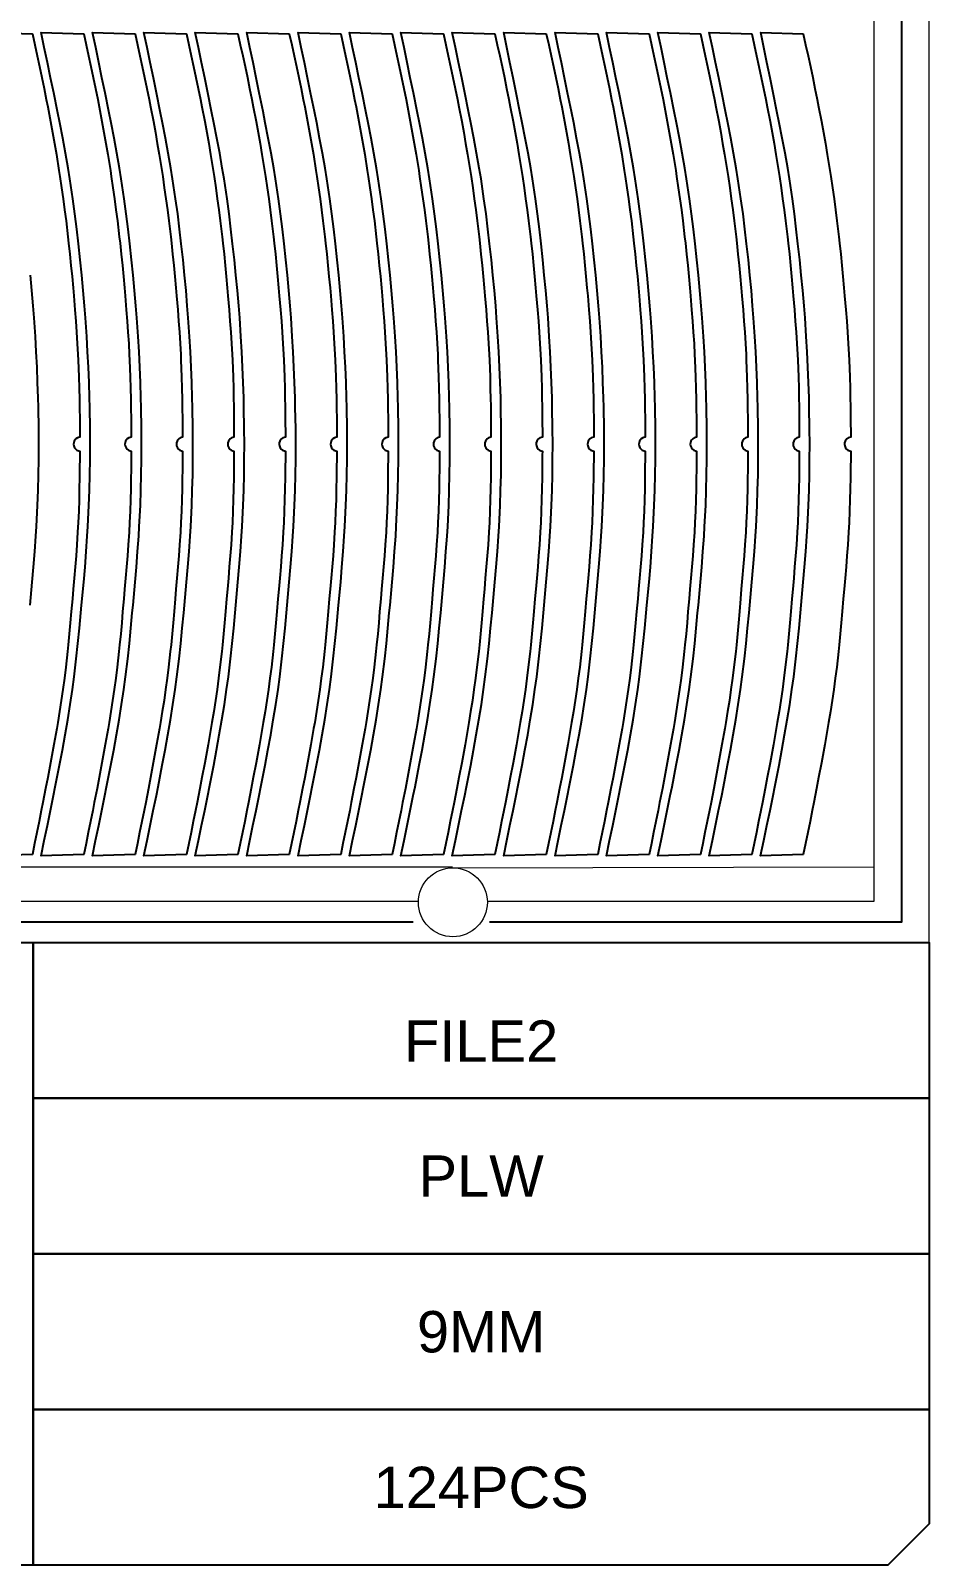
# Model space of a CAD drawing. Header units: millimetres. Extents: x -10628 to 24720, y -21829 to 4032.
# Drawn here: x 8697 to 9349, y -1997 to -884 of the extents above; entities that cross this region are included whole.
import ezdxf
from ezdxf.enums import TextEntityAlignment as Align
from ezdxf.lldxf.tags import DXFTag

# ---------------------------------------------------------------- set-up
doc = ezdxf.new("R2010")
doc.units = ezdxf.units.MM
doc.layers.add('layer chu', color=7, linetype='Continuous', lineweight=9)
doc.layers.add('layer khung van cnc', color=7, linetype='Continuous', lineweight=25, true_color=0xfbf59b)
doc.layers.add('layer mau', color=7, linetype='Continuous')
doc.styles.add('Text Dim', font='arial.ttf')
tags = doc.linetypes.add('DATTRANHVAKEPVAN', pattern='A,32.156035,-1.521322,["DAT TRÁNH VA CHẠM KẸP VÁN",Text Dim,S=2.23494,R=0,X=0,Y=-0.877209],-47.8264', length=81.503757).pattern_tags.tags
tags[6] = DXFTag(74, 10)
tags = doc.linetypes.add('KVVIENMAY', pattern='A,46.311228,-10.280676,["KV VIỀN MÁY",Text Dim,S=10.028098,R=0,X=0,Y=-4.346144],-100.988212', length=157.580116).pattern_tags.tags
tags[6] = DXFTag(74, 10)

# ---------------------------------------------------------------- blocks, each defined once
blk = doc.blocks.new('khung van cnc')
at = {"color": 2, "linetype": 'DATTRANHVAKEPVAN', "lineweight": 5}
for p, q in [((-1148, -44.4), (-538.7, -44.4)), ((-539.1, -45.3), (-233, -44.4))]:
    blk.add_line(p, q, dxfattribs=at)
at = {"color": 250, "lineweight": 5}
blk.add_line((-1494.1, -99.4), (-193, -99.4), dxfattribs=at)
at = {"lineweight": 5}
blk.add_lwpolyline([(-193, -99.4), (-193, 2370.6), (-223, 2400.6), (-1463, 2400.6), (-1493, 2370.6), (-1493, -99.4)], close=True, dxfattribs=at)
at = {"color": 1, "linetype": 'KVVIENMAY'}
for points in [[(-511.9, -84.4), (-213, -84.4), (-213, 2370.6), (-228, 2385.6), (-1458, 2385.6), (-1473, 2370.6), (-1473, -84.4), (-1172.8, -84.4)], [(-1104, -84.4), (-567.2, -84.4)]]:
    blk.add_lwpolyline(points, dxfattribs=at)
at = {"lineweight": 5}
for points in [[(-513.5, -69.4), (-233, -69.4), (-233, 2370.6), (-1453, 2370.6), (-1453, -69.4), (-1173, -69.4)], [(-1123, -69.4), (-563.5, -69.4)]]:
    blk.add_lwpolyline(points, dxfattribs=at)
blk.add_lwpolyline([(-843, -551.3), (-1463, -551.3), (-1493, -521.3), (-1493, -99.4), (-843, -99.4)], close=True)
blk.add_circle((-538.5, -70.2), 25, dxfattribs=at)
at = {"layer": 'layer mau'}
for points in [[(-843, -99.4), (-193, -99.4), (-193, -212.4), (-843, -212.4)], [(-843, -212.4), (-193, -212.4), (-193, -325.3), (-843, -325.3)], [(-843, -325.3), (-193, -325.3), (-193, -438.3), (-843, -438.3)], [(-843, -438.3), (-193, -438.3), (-193, -521.2), (-223, -551.2), (-843, -551.2)]]:
    blk.add_lwpolyline(points, close=True, dxfattribs=at)
for tag, p in [('ÁGF', (-518, -155.9)), ('TENFILE', (-518, -268.9)), ('TENFILE', (-518, -381.8)), ('TENFILE', (-518, -494.8))]:
    blk.add_attdef(tag, text='', height=30, dxfattribs=at).set_placement(p, align=Align.MIDDLE_CENTER)

msp = doc.modelspace()

# ---------------------------------------------------------------- linework, layer by layer
for points in [[(8667.634, -884.891), (8698.535, -885.85), (8700.264, -893.78), (8701.986, -901.711), (8703.692, -909.646), (8705.375, -917.585), (8707.028, -925.531), (8708.641, -933.484), (8709.686, -938.762), (8711.724, -949.42), (8713.187, -957.403), (8714.598, -965.396), (8715.954, -973.398), (8717.811, -984.926), (8718.505, -989.429), (8719.697, -997.458), (8720.835, -1005.494), (8721.917, -1013.538), (8722.944, -1021.589), (8724.323, -1033.153), (8724.834, -1037.71), (8725.7, -1045.779), (8726.517, -1053.853), (8727.292, -1061.932), (8728.028, -1070.015), (8728.54, -1075.869), (8729.4, -1086.19), (8730.028, -1094.283), (8730.605, -1102.379), (8731.123, -1110.478), (8731.574, -1118.581), (8731.775, -1122.705), (8732.248, -1134.798), (8732.482, -1142.911), (8732.66, -1151.025), (8732.735, -1155.351), (8732.883, -1167.255), (8732.935, -1175.371), (8732.94, -1178.582), (8732.109, -1178.698), (8731.179, -1179.056), (8730.135, -1179.762), (8729.369, -1180.609), (8728.907, -1181.399), (8728.532, -1182.538), (8728.435, -1183.506), (8728.576, -1184.699), (8729.18, -1186.144), (8729.945, -1187.099), (8730.872, -1187.811), (8732.184, -1188.359), (8732.931, -1188.629), (8732.921, -1191.602), (8732.817, -1202.948), (8732.749, -1207.835), (8732.599, -1215.951), (8732.393, -1224.065), (8732.12, -1232.177), (8731.771, -1240.285), (8731.388, -1247.492), (8730.808, -1256.485), (8730.206, -1264.578), (8729.549, -1272.667), (8728.856, -1280.754), (8728.147, -1288.84), (8727.531, -1295.895), (8726.749, -1305.014), (8726.052, -1313.1), (8725.325, -1321.183), (8724.547, -1329.261), (8724.049, -1334.078), (8722.757, -1345.393), (8721.737, -1353.445), (8720.639, -1361.487), (8719.467, -1369.52), (8718.225, -1377.542), (8716.918, -1385.554), (8716.181, -1389.908), (8714.13, -1401.545), (8712.671, -1409.529), (8711.699, -1414.762), (8709.68, -1425.482), (8708.154, -1433.453), (8706.172, -1443.611), (8705.026, -1449.38), (8703.424, -1457.336), (8701.804, -1465.288), (8700.173, -1473.238), (8698.535, -1481.187), (8667.628, -1482.147)], [(8697.013, -1300.322), (8698.498, -1283.802), (8699.447, -1272.681), (8700.325, -1261.554), (8701.108, -1250.422), (8701.546, -1243.338), (8702.303, -1228.134), (8702.705, -1216.979), (8702.984, -1205.819), (8703.145, -1194.656), (8703.193, -1183.491), (8703.134, -1172.325), (8702.88, -1156.69), (8702.714, -1149.998), (8702.36, -1138.84), (8701.908, -1127.686), (8701.358, -1116.538), (8700.708, -1105.396), (8699.79, -1092.01), (8699.1, -1083.133), (8698.146, -1072.014), (8697.1, -1060.901)]]:
    msp.add_lwpolyline(points)
for points in [[(8737.537, -893.78), (8739.258, -901.711), (8740.965, -909.646), (8742.648, -917.585), (8744.3, -925.531), (8745.913, -933.484), (8746.958, -938.762), (8748.996, -949.42), (8750.459, -957.403), (8751.87, -965.396), (8753.227, -973.398), (8755.083, -984.926), (8755.777, -989.429), (8756.969, -997.458), (8758.107, -1005.494), (8759.189, -1013.538), (8760.216, -1021.589), (8761.595, -1033.153), (8762.106, -1037.71), (8762.972, -1045.779), (8763.79, -1053.853), (8764.564, -1061.932), (8765.301, -1070.015), (8765.812, -1075.869), (8766.672, -1086.19), (8767.3, -1094.283), (8767.877, -1102.379), (8768.395, -1110.478), (8768.846, -1118.581), (8769.047, -1122.705), (8769.52, -1134.798), (8769.754, -1142.911), (8769.932, -1151.025), (8770.007, -1155.351), (8770.156, -1167.255), (8770.207, -1175.371), (8770.212, -1178.582), (8769.381, -1178.698), (8768.451, -1179.056), (8767.407, -1179.762), (8766.641, -1180.609), (8766.179, -1181.399), (8765.804, -1182.538), (8765.707, -1183.506), (8765.848, -1184.699), (8766.452, -1186.144), (8767.218, -1187.099), (8768.144, -1187.811), (8769.456, -1188.359), (8770.203, -1188.629), (8770.193, -1191.602), (8770.09, -1202.948), (8770.021, -1207.835), (8769.871, -1215.951), (8769.665, -1224.065), (8769.393, -1232.177), (8769.044, -1240.285), (8768.66, -1247.492), (8768.08, -1256.485), (8767.478, -1264.578), (8766.821, -1272.667), (8766.128, -1280.754), (8765.42, -1288.84), (8764.803, -1295.895), (8764.022, -1305.014), (8763.324, -1313.1), (8762.597, -1321.183), (8761.82, -1329.261), (8761.321, -1334.078), (8760.029, -1345.393), (8759.009, -1353.445), (8757.911, -1361.487), (8756.739, -1369.52), (8755.497, -1377.542), (8754.19, -1385.554), (8753.453, -1389.908), (8751.402, -1401.545), (8749.943, -1409.529), (8748.971, -1414.762), (8746.953, -1425.482), (8745.426, -1433.453), (8743.444, -1443.611), (8742.298, -1449.38), (8740.696, -1457.336), (8739.077, -1465.288), (8737.445, -1473.238), (8735.807, -1481.187), (8704.9, -1482.147), (8707.171, -1471.221), (8709.434, -1460.293), (8711.679, -1449.36), (8713.9, -1438.421), (8715.148, -1432.196), (8718.227, -1416.514), (8720.303, -1405.542), (8722.297, -1394.556), (8724.191, -1383.554), (8725.966, -1372.535), (8727.606, -1361.497), (8728.854, -1352.289), (8730.417, -1339.358), (8731.615, -1328.262), (8732.718, -1317.154), (8733.761, -1306.039), (8734.285, -1300.322), (8735.77, -1283.802), (8736.719, -1272.681), (8737.597, -1261.554), (8738.381, -1250.422), (8738.818, -1243.338), (8739.575, -1228.134), (8739.977, -1216.979), (8740.256, -1205.819), (8740.417, -1194.656), (8740.465, -1183.491), (8740.406, -1172.325), (8740.152, -1156.69), (8739.986, -1149.998), (8739.632, -1138.84), (8739.181, -1127.686), (8738.631, -1116.538), (8737.98, -1105.396), (8737.063, -1092.01), (8736.372, -1083.133), (8735.418, -1072.014), (8734.372, -1060.901), (8733.242, -1049.796), (8731.966, -1038.084), (8730.753, -1027.609), (8729.38, -1016.531), (8727.893, -1005.469), (8725.729, -990.973), (8724.489, -983.411), (8722.564, -972.417), (8720.523, -961.444), (8718.394, -950.485), (8716.722, -942.089), (8713.988, -928.6), (8711.741, -917.667), (8709.474, -906.739), (8707.193, -895.814), (8704.906, -884.891), (8735.807, -885.85)], [(8774.809, -893.78), (8776.53, -901.711), (8778.237, -909.646), (8779.92, -917.585), (8781.572, -925.531), (8783.185, -933.484), (8784.23, -938.762), (8786.268, -949.42), (8787.732, -957.403), (8789.142, -965.396), (8790.499, -973.398), (8792.355, -984.926), (8793.049, -989.429), (8794.241, -997.458), (8795.379, -1005.494), (8796.461, -1013.538), (8797.489, -1021.589), (8798.867, -1033.153), (8799.379, -1037.71), (8800.244, -1045.779), (8801.062, -1053.853), (8801.836, -1061.932), (8802.573, -1070.015), (8803.085, -1075.869), (8803.944, -1086.19), (8804.572, -1094.283), (8805.149, -1102.379), (8805.668, -1110.478), (8806.118, -1118.581), (8806.319, -1122.705), (8806.792, -1134.798), (8807.026, -1142.911), (8807.204, -1151.025), (8807.279, -1155.351), (8807.428, -1167.255), (8807.48, -1175.371), (8807.485, -1178.582), (8806.653, -1178.698), (8805.723, -1179.056), (8804.679, -1179.762), (8803.913, -1180.609), (8803.451, -1181.399), (8803.076, -1182.538), (8802.979, -1183.506), (8803.121, -1184.699), (8803.724, -1186.144), (8804.49, -1187.099), (8805.416, -1187.811), (8806.728, -1188.359), (8807.475, -1188.629), (8807.465, -1191.602), (8807.362, -1202.948), (8807.294, -1207.835), (8807.143, -1215.951), (8806.937, -1224.065), (8806.665, -1232.177), (8806.316, -1240.285), (8805.932, -1247.492), (8805.353, -1256.485), (8804.751, -1264.578), (8804.093, -1272.667), (8803.401, -1280.754), (8802.692, -1288.84), (8802.075, -1295.895), (8801.294, -1305.014), (8800.596, -1313.1), (8799.87, -1321.183), (8799.092, -1329.261), (8798.593, -1334.078), (8797.302, -1345.393), (8796.281, -1353.445), (8795.183, -1361.487), (8794.011, -1369.52), (8792.769, -1377.542), (8791.462, -1385.554), (8790.726, -1389.908), (8788.675, -1401.545), (8787.215, -1409.529), (8786.243, -1414.762), (8784.225, -1425.482), (8782.699, -1433.453), (8780.716, -1443.611), (8779.57, -1449.38), (8777.968, -1457.336), (8776.349, -1465.288), (8774.717, -1473.238), (8773.079, -1481.187), (8742.172, -1482.147), (8744.443, -1471.221), (8746.706, -1460.293), (8748.952, -1449.36), (8751.172, -1438.421), (8752.42, -1432.196), (8755.499, -1416.514), (8757.575, -1405.542), (8759.569, -1394.556), (8761.463, -1383.554), (8763.238, -1372.535), (8764.878, -1361.497), (8766.126, -1352.289), (8767.69, -1339.358), (8768.887, -1328.262), (8769.99, -1317.154), (8771.033, -1306.039), (8771.557, -1300.322), (8773.042, -1283.802), (8773.991, -1272.681), (8774.869, -1261.554), (8775.653, -1250.422), (8776.09, -1243.338), (8776.847, -1228.134), (8777.249, -1216.979), (8777.528, -1205.819), (8777.689, -1194.656), (8777.737, -1183.491), (8777.678, -1172.325), (8777.424, -1156.69), (8777.258, -1149.998), (8776.904, -1138.84), (8776.453, -1127.686), (8775.903, -1116.538), (8775.252, -1105.396), (8774.335, -1092.01), (8773.644, -1083.133), (8772.69, -1072.014), (8771.645, -1060.901), (8770.515, -1049.796), (8769.238, -1038.084), (8768.025, -1027.609), (8766.652, -1016.531), (8765.165, -1005.469), (8763.001, -990.973), (8761.762, -983.411), (8759.836, -972.417), (8757.795, -961.444), (8755.667, -950.485), (8753.994, -942.089), (8751.26, -928.6), (8749.013, -917.667), (8746.746, -906.739), (8744.466, -895.814), (8742.179, -884.891), (8773.079, -885.85)], [(8812.081, -893.78), (8813.803, -901.711), (8815.509, -909.646), (8817.192, -917.585), (8818.844, -925.531), (8820.458, -933.484), (8821.502, -938.762), (8823.54, -949.42), (8825.004, -957.403), (8826.414, -965.396), (8827.771, -973.398), (8829.627, -984.926), (8830.321, -989.429), (8831.514, -997.458), (8832.651, -1005.494), (8833.733, -1013.538), (8834.761, -1021.589), (8836.139, -1033.153), (8836.651, -1037.71), (8837.516, -1045.779), (8838.334, -1053.853), (8839.109, -1061.932), (8839.845, -1070.015), (8840.357, -1075.869), (8841.217, -1086.19), (8841.844, -1094.283), (8842.421, -1102.379), (8842.94, -1110.478), (8843.391, -1118.581), (8843.591, -1122.705), (8844.065, -1134.798), (8844.298, -1142.911), (8844.476, -1151.025), (8844.552, -1155.351), (8844.7, -1167.255), (8844.752, -1175.371), (8844.757, -1178.582), (8843.925, -1178.698), (8842.996, -1179.056), (8841.951, -1179.762), (8841.185, -1180.609), (8840.723, -1181.399), (8840.348, -1182.538), (8840.251, -1183.506), (8840.393, -1184.699), (8840.996, -1186.144), (8841.762, -1187.099), (8842.688, -1187.811), (8844, -1188.359), (8844.747, -1188.629), (8844.737, -1191.602), (8844.634, -1202.948), (8844.566, -1207.835), (8844.415, -1215.951), (8844.209, -1224.065), (8843.937, -1232.177), (8843.588, -1240.285), (8843.205, -1247.492), (8842.625, -1256.485), (8842.023, -1264.578), (8841.366, -1272.667), (8840.673, -1280.754), (8839.964, -1288.84), (8839.348, -1295.895), (8838.566, -1305.014), (8837.868, -1313.1), (8837.142, -1321.183), (8836.364, -1329.261), (8835.866, -1334.078), (8834.574, -1345.393), (8833.554, -1353.445), (8832.455, -1361.487), (8831.283, -1369.52), (8830.042, -1377.542), (8828.735, -1385.554), (8827.998, -1389.908), (8825.947, -1401.545), (8824.487, -1409.529), (8823.515, -1414.762), (8821.497, -1425.482), (8819.971, -1433.453), (8817.988, -1443.611), (8816.842, -1449.38), (8815.241, -1457.336), (8813.621, -1465.288), (8811.989, -1473.238), (8810.351, -1481.187), (8779.444, -1482.147), (8781.715, -1471.221), (8783.978, -1460.293), (8786.224, -1449.36), (8788.444, -1438.421), (8789.693, -1432.196), (8792.771, -1416.514), (8794.847, -1405.542), (8796.841, -1394.556), (8798.735, -1383.554), (8800.511, -1372.535), (8802.15, -1361.497), (8803.398, -1352.289), (8804.962, -1339.358), (8806.159, -1328.262), (8807.262, -1317.154), (8808.305, -1306.039), (8808.829, -1300.322), (8810.315, -1283.802), (8811.263, -1272.681), (8812.142, -1261.554), (8812.925, -1250.422), (8813.362, -1243.338), (8814.119, -1228.134), (8814.521, -1216.979), (8814.8, -1205.819), (8814.961, -1194.656), (8815.009, -1183.491), (8814.95, -1172.325), (8814.697, -1156.69), (8814.53, -1149.998), (8814.176, -1138.84), (8813.725, -1127.686), (8813.175, -1116.538), (8812.524, -1105.396), (8811.607, -1092.01), (8810.916, -1083.133), (8809.962, -1072.014), (8808.917, -1060.901), (8807.787, -1049.796), (8806.511, -1038.084), (8805.298, -1027.609), (8803.924, -1016.531), (8802.437, -1005.469), (8800.273, -990.973), (8799.034, -983.411), (8797.109, -972.417), (8795.067, -961.444), (8792.939, -950.485), (8791.266, -942.089), (8788.532, -928.6), (8786.285, -917.667), (8784.018, -906.739), (8781.738, -895.814), (8779.451, -884.891), (8810.351, -885.85)], [(8849.353, -893.78), (8851.075, -901.711), (8852.781, -909.646), (8854.464, -917.585), (8856.116, -925.531), (8857.73, -933.484), (8858.774, -938.762), (8860.813, -949.42), (8862.276, -957.403), (8863.686, -965.396), (8865.043, -973.398), (8866.9, -984.926), (8867.593, -989.429), (8868.786, -997.458), (8869.923, -1005.494), (8871.006, -1013.538), (8872.033, -1021.589), (8873.411, -1033.153), (8873.923, -1037.71), (8874.788, -1045.779), (8875.606, -1053.853), (8876.381, -1061.932), (8877.117, -1070.015), (8877.629, -1075.869), (8878.489, -1086.19), (8879.116, -1094.283), (8879.694, -1102.379), (8880.212, -1110.478), (8880.663, -1118.581), (8880.863, -1122.705), (8881.337, -1134.798), (8881.57, -1142.911), (8881.748, -1151.025), (8881.824, -1155.351), (8881.972, -1167.255), (8882.024, -1175.371), (8882.029, -1178.582), (8881.198, -1178.698), (8880.268, -1179.056), (8879.223, -1179.762), (8878.457, -1180.609), (8877.995, -1181.399), (8877.621, -1182.538), (8877.524, -1183.506), (8877.665, -1184.699), (8878.269, -1186.144), (8879.034, -1187.099), (8879.96, -1187.811), (8881.272, -1188.359), (8882.019, -1188.629), (8882.009, -1191.602), (8881.906, -1202.948), (8881.838, -1207.835), (8881.687, -1215.951), (8881.481, -1224.065), (8881.209, -1232.177), (8880.86, -1240.285), (8880.477, -1247.492), (8879.897, -1256.485), (8879.295, -1264.578), (8878.638, -1272.667), (8877.945, -1280.754), (8877.236, -1288.84), (8876.62, -1295.895), (8875.838, -1305.014), (8875.14, -1313.1), (8874.414, -1321.183), (8873.636, -1329.261), (8873.138, -1334.078), (8871.846, -1345.393), (8870.826, -1353.445), (8869.727, -1361.487), (8868.555, -1369.52), (8867.314, -1377.542), (8866.007, -1385.554), (8865.27, -1389.908), (8863.219, -1401.545), (8861.76, -1409.529), (8860.787, -1414.762), (8858.769, -1425.482), (8857.243, -1433.453), (8855.261, -1443.611), (8854.115, -1449.38), (8852.513, -1457.336), (8850.893, -1465.288), (8849.261, -1473.238), (8847.624, -1481.187), (8816.717, -1482.147), (8818.988, -1471.221), (8821.25, -1460.293), (8823.496, -1449.36), (8825.716, -1438.421), (8826.965, -1432.196), (8830.044, -1416.514), (8832.12, -1405.542), (8834.114, -1394.556), (8836.007, -1383.554), (8837.783, -1372.535), (8839.422, -1361.497), (8840.67, -1352.289), (8842.234, -1339.358), (8843.432, -1328.262), (8844.535, -1317.154), (8845.577, -1306.039), (8846.101, -1300.322), (8847.587, -1283.802), (8848.535, -1272.681), (8849.414, -1261.554), (8850.197, -1250.422), (8850.634, -1243.338), (8851.391, -1228.134), (8851.794, -1216.979), (8852.073, -1205.819), (8852.233, -1194.656), (8852.281, -1183.491), (8852.222, -1172.325), (8851.969, -1156.69), (8851.802, -1149.998), (8851.448, -1138.84), (8850.997, -1127.686), (8850.447, -1116.538), (8849.796, -1105.396), (8848.879, -1092.01), (8848.188, -1083.133), (8847.234, -1072.014), (8846.189, -1060.901), (8845.059, -1049.796), (8843.783, -1038.084), (8842.57, -1027.609), (8841.196, -1016.531), (8839.709, -1005.469), (8837.545, -990.973), (8836.306, -983.411), (8834.381, -972.417), (8832.339, -961.444), (8830.211, -950.485), (8828.538, -942.089), (8825.805, -928.6), (8823.557, -917.667), (8821.29, -906.739), (8819.01, -895.814), (8816.723, -884.891), (8847.624, -885.85)], [(8886.625, -893.78), (8888.347, -901.711), (8890.053, -909.646), (8891.736, -917.585), (8893.388, -925.531), (8895.002, -933.484), (8896.046, -938.762), (8898.085, -949.42), (8899.548, -957.403), (8900.958, -965.396), (8902.315, -973.398), (8904.172, -984.926), (8904.865, -989.429), (8906.058, -997.458), (8907.195, -1005.494), (8908.278, -1013.538), (8909.305, -1021.589), (8910.683, -1033.153), (8911.195, -1037.71), (8912.061, -1045.779), (8912.878, -1053.853), (8913.653, -1061.932), (8914.389, -1070.015), (8914.901, -1075.869), (8915.761, -1086.19), (8916.388, -1094.283), (8916.966, -1102.379), (8917.484, -1110.478), (8917.935, -1118.581), (8918.135, -1122.705), (8918.609, -1134.798), (8918.843, -1142.911), (8919.02, -1151.025), (8919.096, -1155.351), (8919.244, -1167.255), (8919.296, -1175.371), (8919.301, -1178.582), (8918.47, -1178.698), (8917.54, -1179.056), (8916.496, -1179.762), (8915.73, -1180.609), (8915.267, -1181.399), (8914.893, -1182.538), (8914.796, -1183.506), (8914.937, -1184.699), (8915.541, -1186.144), (8916.306, -1187.099), (8917.233, -1187.811), (8918.544, -1188.359), (8919.291, -1188.629), (8919.281, -1191.602), (8919.178, -1202.948), (8919.11, -1207.835), (8918.96, -1215.951), (8918.754, -1224.065), (8918.481, -1232.177), (8918.132, -1240.285), (8917.749, -1247.492), (8917.169, -1256.485), (8916.567, -1264.578), (8915.91, -1272.667), (8915.217, -1280.754), (8914.508, -1288.84), (8913.892, -1295.895), (8913.11, -1305.014), (8912.412, -1313.1), (8911.686, -1321.183), (8910.908, -1329.261), (8910.41, -1334.078), (8909.118, -1345.393), (8908.098, -1353.445), (8907, -1361.487), (8905.828, -1369.52), (8904.586, -1377.542), (8903.279, -1385.554), (8902.542, -1389.908), (8900.491, -1401.545), (8899.032, -1409.529), (8898.059, -1414.762), (8896.041, -1425.482), (8894.515, -1433.453), (8892.533, -1443.611), (8891.387, -1449.38), (8889.785, -1457.336), (8888.165, -1465.288), (8886.534, -1473.238), (8884.896, -1481.187), (8853.989, -1482.147), (8856.26, -1471.221), (8858.522, -1460.293), (8860.768, -1449.36), (8862.989, -1438.421), (8864.237, -1432.196), (8867.316, -1416.514), (8869.392, -1405.542), (8871.386, -1394.556), (8873.279, -1383.554), (8875.055, -1372.535), (8876.694, -1361.497), (8877.942, -1352.289), (8879.506, -1339.358), (8880.704, -1328.262), (8881.807, -1317.154), (8882.849, -1306.039), (8883.373, -1300.322), (8884.859, -1283.802), (8885.808, -1272.681), (8886.686, -1261.554), (8887.469, -1250.422), (8887.907, -1243.338), (8888.664, -1228.134), (8889.066, -1216.979), (8889.345, -1205.819), (8889.506, -1194.656), (8889.554, -1183.491), (8889.494, -1172.325), (8889.241, -1156.69), (8889.075, -1149.998), (8888.721, -1138.84), (8888.269, -1127.686), (8887.719, -1116.538), (8887.069, -1105.396), (8886.151, -1092.01), (8885.46, -1083.133), (8884.506, -1072.014), (8883.461, -1060.901), (8882.331, -1049.796), (8881.055, -1038.084), (8879.842, -1027.609), (8878.469, -1016.531), (8876.981, -1005.469), (8874.818, -990.973), (8873.578, -983.411), (8871.653, -972.417), (8869.611, -961.444), (8867.483, -950.485), (8865.81, -942.089), (8863.077, -928.6), (8860.83, -917.667), (8858.562, -906.739), (8856.282, -895.814), (8853.995, -884.891), (8884.896, -885.85)], [(8923.897, -893.78), (8925.619, -901.711), (8927.325, -909.646), (8929.009, -917.585), (8930.661, -925.531), (8932.274, -933.484), (8933.319, -938.762), (8935.357, -949.42), (8936.82, -957.403), (8938.231, -965.396), (8939.587, -973.398), (8941.444, -984.926), (8942.138, -989.429), (8943.33, -997.458), (8944.468, -1005.494), (8945.55, -1013.538), (8946.577, -1021.589), (8947.956, -1033.153), (8948.467, -1037.71), (8949.333, -1045.779), (8950.15, -1053.853), (8950.925, -1061.932), (8951.661, -1070.015), (8952.173, -1075.869), (8953.033, -1086.19), (8953.661, -1094.283), (8954.238, -1102.379), (8954.756, -1110.478), (8955.207, -1118.581), (8955.408, -1122.705), (8955.881, -1134.798), (8956.115, -1142.911), (8956.293, -1151.025), (8956.368, -1155.351), (8956.516, -1167.255), (8956.568, -1175.371), (8956.573, -1178.582), (8955.742, -1178.698), (8954.812, -1179.056), (8953.768, -1179.762), (8953.002, -1180.609), (8952.54, -1181.399), (8952.165, -1182.538), (8952.068, -1183.506), (8952.209, -1184.699), (8952.813, -1186.144), (8953.578, -1187.099), (8954.505, -1187.811), (8955.817, -1188.359), (8956.564, -1188.629), (8956.554, -1191.602), (8956.45, -1202.948), (8956.382, -1207.835), (8956.232, -1215.951), (8956.026, -1224.065), (8955.753, -1232.177), (8955.405, -1240.285), (8955.021, -1247.492), (8954.441, -1256.485), (8953.839, -1264.578), (8953.182, -1272.667), (8952.489, -1280.754), (8951.78, -1288.84), (8951.164, -1295.895), (8950.383, -1305.014), (8949.685, -1313.1), (8948.958, -1321.183), (8948.18, -1329.261), (8947.682, -1334.078), (8946.39, -1345.393), (8945.37, -1353.445), (8944.272, -1361.487), (8943.1, -1369.52), (8941.858, -1377.542), (8940.551, -1385.554), (8939.814, -1389.908), (8937.763, -1401.545), (8936.304, -1409.529), (8935.332, -1414.762), (8933.313, -1425.482), (8931.787, -1433.453), (8929.805, -1443.611), (8928.659, -1449.38), (8927.057, -1457.336), (8925.437, -1465.288), (8923.806, -1473.238), (8922.168, -1481.187), (8891.261, -1482.147), (8893.532, -1471.221), (8895.795, -1460.293), (8898.04, -1449.36), (8900.261, -1438.421), (8901.509, -1432.196), (8904.588, -1416.514), (8906.664, -1405.542), (8908.658, -1394.556), (8910.552, -1383.554), (8912.327, -1372.535), (8913.966, -1361.497), (8915.215, -1352.289), (8916.778, -1339.358), (8917.976, -1328.262), (8919.079, -1317.154), (8920.122, -1306.039), (8920.646, -1300.322), (8922.131, -1283.802), (8923.08, -1272.681), (8923.958, -1261.554), (8924.741, -1250.422), (8925.179, -1243.338), (8925.936, -1228.134), (8926.338, -1216.979), (8926.617, -1205.819), (8926.778, -1194.656), (8926.826, -1183.491), (8926.767, -1172.325), (8926.513, -1156.69), (8926.347, -1149.998), (8925.993, -1138.84), (8925.542, -1127.686), (8924.991, -1116.538), (8924.341, -1105.396), (8923.423, -1092.01), (8922.733, -1083.133), (8921.779, -1072.014), (8920.733, -1060.901), (8919.603, -1049.796), (8918.327, -1038.084), (8917.114, -1027.609), (8915.741, -1016.531), (8914.254, -1005.469), (8912.09, -990.973), (8910.85, -983.411), (8908.925, -972.417), (8906.884, -961.444), (8904.755, -950.485), (8903.083, -942.089), (8900.349, -928.6), (8898.102, -917.667), (8895.835, -906.739), (8893.554, -895.814), (8891.267, -884.891), (8922.168, -885.85)], [(8961.17, -893.78), (8962.891, -901.711), (8964.598, -909.646), (8966.281, -917.585), (8967.933, -925.531), (8969.546, -933.484), (8970.591, -938.762), (8972.629, -949.42), (8974.092, -957.403), (8975.503, -965.396), (8976.86, -973.398), (8978.716, -984.926), (8979.41, -989.429), (8980.602, -997.458), (8981.74, -1005.494), (8982.822, -1013.538), (8983.85, -1021.589), (8985.228, -1033.153), (8985.74, -1037.71), (8986.605, -1045.779), (8987.423, -1053.853), (8988.197, -1061.932), (8988.934, -1070.015), (8989.445, -1075.869), (8990.305, -1086.19), (8990.933, -1094.283), (8991.51, -1102.379), (8992.029, -1110.478), (8992.479, -1118.581), (8992.68, -1122.705), (8993.153, -1134.798), (8993.387, -1142.911), (8993.565, -1151.025), (8993.64, -1155.351), (8993.789, -1167.255), (8993.841, -1175.371), (8993.845, -1178.582), (8993.014, -1178.698), (8992.084, -1179.056), (8991.04, -1179.762), (8990.274, -1180.609), (8989.812, -1181.399), (8989.437, -1182.538), (8989.34, -1183.506), (8989.482, -1184.699), (8990.085, -1186.144), (8990.851, -1187.099), (8991.777, -1187.811), (8993.089, -1188.359), (8993.836, -1188.629), (8993.826, -1191.602), (8993.723, -1202.948), (8993.654, -1207.835), (8993.504, -1215.951), (8993.298, -1224.065), (8993.026, -1232.177), (8992.677, -1240.285), (8992.293, -1247.492), (8991.713, -1256.485), (8991.112, -1264.578), (8990.454, -1272.667), (8989.762, -1280.754), (8989.053, -1288.84), (8988.436, -1295.895), (8987.655, -1305.014), (8986.957, -1313.1), (8986.23, -1321.183), (8985.453, -1329.261), (8984.954, -1334.078), (8983.663, -1345.393), (8982.642, -1353.445), (8981.544, -1361.487), (8980.372, -1369.52), (8979.13, -1377.542), (8977.823, -1385.554), (8977.086, -1389.908), (8975.035, -1401.545), (8973.576, -1409.529), (8972.604, -1414.762), (8970.586, -1425.482), (8969.059, -1433.453), (8967.077, -1443.611), (8965.931, -1449.38), (8964.329, -1457.336), (8962.71, -1465.288), (8961.078, -1473.238), (8959.44, -1481.187), (8928.533, -1482.147), (8930.804, -1471.221), (8933.067, -1460.293), (8935.312, -1449.36), (8937.533, -1438.421), (8938.781, -1432.196), (8941.86, -1416.514), (8943.936, -1405.542), (8945.93, -1394.556), (8947.824, -1383.554), (8949.599, -1372.535), (8951.239, -1361.497), (8952.487, -1352.289), (8954.051, -1339.358), (8955.248, -1328.262), (8956.351, -1317.154), (8957.394, -1306.039), (8957.918, -1300.322), (8959.403, -1283.802), (8960.352, -1272.681), (8961.23, -1261.554), (8962.014, -1250.422), (8962.451, -1243.338), (8963.208, -1228.134), (8963.61, -1216.979), (8963.889, -1205.819), (8964.05, -1194.656), (8964.098, -1183.491), (8964.039, -1172.325), (8963.785, -1156.69), (8963.619, -1149.998), (8963.265, -1138.84), (8962.814, -1127.686), (8962.264, -1116.538), (8961.613, -1105.396), (8960.696, -1092.01), (8960.005, -1083.133), (8959.051, -1072.014), (8958.005, -1060.901), (8956.876, -1049.796), (8955.599, -1038.084), (8954.386, -1027.609), (8953.013, -1016.531), (8951.526, -1005.469), (8949.362, -990.973), (8948.122, -983.411), (8946.197, -972.417), (8944.156, -961.444), (8942.027, -950.485), (8940.355, -942.089), (8937.621, -928.6), (8935.374, -917.667), (8933.107, -906.739), (8930.826, -895.814), (8928.539, -884.891), (8959.44, -885.85)], [(8998.442, -893.78), (9000.164, -901.711), (9001.87, -909.646), (9003.553, -917.585), (9005.205, -925.531), (9006.818, -933.484), (9007.863, -938.762), (9009.901, -949.42), (9011.365, -957.403), (9012.775, -965.396), (9014.132, -973.398), (9015.988, -984.926), (9016.682, -989.429), (9017.874, -997.458), (9019.012, -1005.494), (9020.094, -1013.538), (9021.122, -1021.589), (9022.5, -1033.153), (9023.012, -1037.71), (9023.877, -1045.779), (9024.695, -1053.853), (9025.469, -1061.932), (9026.206, -1070.015), (9026.718, -1075.869), (9027.577, -1086.19), (9028.205, -1094.283), (9028.782, -1102.379), (9029.301, -1110.478), (9029.751, -1118.581), (9029.952, -1122.705), (9030.426, -1134.798), (9030.659, -1142.911), (9030.837, -1151.025), (9030.912, -1155.351), (9031.061, -1167.255), (9031.113, -1175.371), (9031.118, -1178.582), (9030.286, -1178.698), (9029.357, -1179.056), (9028.312, -1179.762), (9027.546, -1180.609), (9027.084, -1181.399), (9026.709, -1182.538), (9026.612, -1183.506), (9026.754, -1184.699), (9027.357, -1186.144), (9028.123, -1187.099), (9029.049, -1187.811), (9030.361, -1188.359), (9031.108, -1188.629), (9031.098, -1191.602), (9030.995, -1202.948), (9030.927, -1207.835), (9030.776, -1215.951), (9030.57, -1224.065), (9030.298, -1232.177), (9029.949, -1240.285), (9029.566, -1247.492), (9028.986, -1256.485), (9028.384, -1264.578), (9027.727, -1272.667), (9027.034, -1280.754), (9026.325, -1288.84), (9025.708, -1295.895), (9024.927, -1305.014), (9024.229, -1313.1), (9023.503, -1321.183), (9022.725, -1329.261), (9022.226, -1334.078), (9020.935, -1345.393), (9019.915, -1353.445), (9018.816, -1361.487), (9017.644, -1369.52), (9016.402, -1377.542), (9015.096, -1385.554), (9014.359, -1389.908), (9012.308, -1401.545), (9010.848, -1409.529), (9009.876, -1414.762), (9007.858, -1425.482), (9006.332, -1433.453), (9004.349, -1443.611), (9003.203, -1449.38), (9001.602, -1457.336), (8999.982, -1465.288), (8998.35, -1473.238), (8996.712, -1481.187), (8965.805, -1482.147), (8968.076, -1471.221), (8970.339, -1460.293), (8972.585, -1449.36), (8974.805, -1438.421), (8976.053, -1432.196), (8979.132, -1416.514), (8981.208, -1405.542), (8983.202, -1394.556), (8985.096, -1383.554), (8986.872, -1372.535), (8988.511, -1361.497), (8989.759, -1352.289), (8991.323, -1339.358), (8992.52, -1328.262), (8993.623, -1317.154), (8994.666, -1306.039), (8995.19, -1300.322), (8996.675, -1283.802), (8997.624, -1272.681), (8998.503, -1261.554), (8999.286, -1250.422), (8999.723, -1243.338), (9000.48, -1228.134), (9000.882, -1216.979), (9001.161, -1205.819), (9001.322, -1194.656), (9001.37, -1183.491), (9001.311, -1172.325), (9001.058, -1156.69), (9000.891, -1149.998), (9000.537, -1138.84), (9000.086, -1127.686), (8999.536, -1116.538), (8998.885, -1105.396), (8997.968, -1092.01), (8997.277, -1083.133), (8996.323, -1072.014), (8995.278, -1060.901), (8994.148, -1049.796), (8992.871, -1038.084), (8991.658, -1027.609), (8990.285, -1016.531), (8988.798, -1005.469), (8986.634, -990.973), (8985.395, -983.411), (8983.469, -972.417), (8981.428, -961.444), (8979.3, -950.485), (8977.627, -942.089), (8974.893, -928.6), (8972.646, -917.667), (8970.379, -906.739), (8968.099, -895.814), (8965.812, -884.891), (8996.712, -885.85)], [(9035.714, -893.78), (9037.436, -901.711), (9039.142, -909.646), (9040.825, -917.585), (9042.477, -925.531), (9044.091, -933.484), (9045.135, -938.762), (9047.173, -949.42), (9048.637, -957.403), (9050.047, -965.396), (9051.404, -973.398), (9053.261, -984.926), (9053.954, -989.429), (9055.147, -997.458), (9056.284, -1005.494), (9057.366, -1013.538), (9058.394, -1021.589), (9059.772, -1033.153), (9060.284, -1037.71), (9061.149, -1045.779), (9061.967, -1053.853), (9062.742, -1061.932), (9063.478, -1070.015), (9063.99, -1075.869), (9064.85, -1086.19), (9065.477, -1094.283), (9066.054, -1102.379), (9066.573, -1110.478), (9067.024, -1118.581), (9067.224, -1122.705), (9067.698, -1134.798), (9067.931, -1142.911), (9068.109, -1151.025), (9068.185, -1155.351), (9068.333, -1167.255), (9068.385, -1175.371), (9068.39, -1178.582), (9067.558, -1178.698), (9066.629, -1179.056), (9065.584, -1179.762), (9064.818, -1180.609), (9064.356, -1181.399), (9063.982, -1182.538), (9063.884, -1183.506), (9064.026, -1184.699), (9064.63, -1186.144), (9065.395, -1187.099), (9066.321, -1187.811), (9067.633, -1188.359), (9068.38, -1188.629), (9068.37, -1191.602), (9068.267, -1202.948), (9068.199, -1207.835), (9068.048, -1215.951), (9067.842, -1224.065), (9067.57, -1232.177), (9067.221, -1240.285), (9066.838, -1247.492), (9066.258, -1256.485), (9065.656, -1264.578), (9064.999, -1272.667), (9064.306, -1280.754), (9063.597, -1288.84), (9062.981, -1295.895), (9062.199, -1305.014), (9061.501, -1313.1), (9060.775, -1321.183), (9059.997, -1329.261), (9059.499, -1334.078), (9058.207, -1345.393), (9057.187, -1353.445), (9056.088, -1361.487), (9054.916, -1369.52), (9053.675, -1377.542), (9052.368, -1385.554), (9051.631, -1389.908), (9049.58, -1401.545), (9048.12, -1409.529), (9047.148, -1414.762), (9045.13, -1425.482), (9043.604, -1433.453), (9041.621, -1443.611), (9040.475, -1449.38), (9038.874, -1457.336), (9037.254, -1465.288), (9035.622, -1473.238), (9033.984, -1481.187), (9003.077, -1482.147), (9005.348, -1471.221), (9007.611, -1460.293), (9009.857, -1449.36), (9012.077, -1438.421), (9013.326, -1432.196), (9016.404, -1416.514), (9018.481, -1405.542), (9020.474, -1394.556), (9022.368, -1383.554), (9024.144, -1372.535), (9025.783, -1361.497), (9027.031, -1352.289), (9028.595, -1339.358), (9029.793, -1328.262), (9030.896, -1317.154), (9031.938, -1306.039), (9032.462, -1300.322), (9033.948, -1283.802), (9034.896, -1272.681), (9035.775, -1261.554), (9036.558, -1250.422), (9036.995, -1243.338), (9037.752, -1228.134), (9038.155, -1216.979), (9038.433, -1205.819), (9038.594, -1194.656), (9038.642, -1183.491), (9038.583, -1172.325), (9038.33, -1156.69), (9038.163, -1149.998), (9037.809, -1138.84), (9037.358, -1127.686), (9036.808, -1116.538), (9036.157, -1105.396), (9035.24, -1092.01), (9034.549, -1083.133), (9033.595, -1072.014), (9032.55, -1060.901), (9031.42, -1049.796), (9030.144, -1038.084), (9028.931, -1027.609), (9027.557, -1016.531), (9026.07, -1005.469), (9023.906, -990.973), (9022.667, -983.411), (9020.742, -972.417), (9018.7, -961.444), (9016.572, -950.485), (9014.899, -942.089), (9012.165, -928.6), (9009.918, -917.667), (9007.651, -906.739), (9005.371, -895.814), (9003.084, -884.891), (9033.984, -885.85)], [(9072.986, -893.78), (9074.708, -901.711), (9076.414, -909.646), (9078.097, -917.585), (9079.749, -925.531), (9081.363, -933.484), (9082.407, -938.762), (9084.446, -949.42), (9085.909, -957.403), (9087.319, -965.396), (9088.676, -973.398), (9090.533, -984.926), (9091.226, -989.429), (9092.419, -997.458), (9093.556, -1005.494), (9094.639, -1013.538), (9095.666, -1021.589), (9097.044, -1033.153), (9097.556, -1037.71), (9098.421, -1045.779), (9099.239, -1053.853), (9100.014, -1061.932), (9100.75, -1070.015), (9101.262, -1075.869), (9102.122, -1086.19), (9102.749, -1094.283), (9103.327, -1102.379), (9103.845, -1110.478), (9104.296, -1118.581), (9104.496, -1122.705), (9104.97, -1134.798), (9105.203, -1142.911), (9105.381, -1151.025), (9105.457, -1155.351), (9105.605, -1167.255), (9105.657, -1175.371), (9105.662, -1178.582), (9104.831, -1178.698), (9103.901, -1179.056), (9102.857, -1179.762), (9102.09, -1180.609), (9101.628, -1181.399), (9101.254, -1182.538), (9101.157, -1183.506), (9101.298, -1184.699), (9101.902, -1186.144), (9102.667, -1187.099), (9103.593, -1187.811), (9104.905, -1188.359), (9105.652, -1188.629), (9105.642, -1191.602), (9105.539, -1202.948), (9105.471, -1207.835), (9105.32, -1215.951), (9105.114, -1224.065), (9104.842, -1232.177), (9104.493, -1240.285), (9104.11, -1247.492), (9103.53, -1256.485), (9102.928, -1264.578), (9102.271, -1272.667), (9101.578, -1280.754), (9100.869, -1288.84), (9100.253, -1295.895), (9099.471, -1305.014), (9098.773, -1313.1), (9098.047, -1321.183), (9097.269, -1329.261), (9096.771, -1334.078), (9095.479, -1345.393), (9094.459, -1353.445), (9093.361, -1361.487), (9092.188, -1369.52), (9090.947, -1377.542), (9089.64, -1385.554), (9088.903, -1389.908), (9086.852, -1401.545), (9085.393, -1409.529), (9084.42, -1414.762), (9082.402, -1425.482), (9080.876, -1433.453), (9078.894, -1443.611), (9077.748, -1449.38), (9076.146, -1457.336), (9074.526, -1465.288), (9072.894, -1473.238), (9071.257, -1481.187), (9040.35, -1482.147), (9042.621, -1471.221), (9044.883, -1460.293), (9047.129, -1449.36), (9049.35, -1438.421), (9050.598, -1432.196), (9053.677, -1416.514), (9055.753, -1405.542), (9057.747, -1394.556), (9059.64, -1383.554), (9061.416, -1372.535), (9063.055, -1361.497), (9064.303, -1352.289), (9065.867, -1339.358), (9067.065, -1328.262), (9068.168, -1317.154), (9069.21, -1306.039), (9069.734, -1300.322), (9071.22, -1283.802), (9072.168, -1272.681), (9073.047, -1261.554), (9073.83, -1250.422), (9074.268, -1243.338), (9075.025, -1228.134), (9075.427, -1216.979), (9075.706, -1205.819), (9075.866, -1194.656), (9075.915, -1183.491), (9075.855, -1172.325), (9075.602, -1156.69), (9075.436, -1149.998), (9075.081, -1138.84), (9074.63, -1127.686), (9074.08, -1116.538), (9073.43, -1105.396), (9072.512, -1092.01), (9071.821, -1083.133), (9070.867, -1072.014), (9069.822, -1060.901), (9068.692, -1049.796), (9067.416, -1038.084), (9066.203, -1027.609), (9064.829, -1016.531), (9063.342, -1005.469), (9061.178, -990.973), (9059.939, -983.411), (9058.014, -972.417), (9055.972, -961.444), (9053.844, -950.485), (9052.171, -942.089), (9049.438, -928.6), (9047.19, -917.667), (9044.923, -906.739), (9042.643, -895.814), (9040.356, -884.891), (9071.257, -885.85)], [(9110.258, -893.78), (9111.98, -901.711), (9113.686, -909.646), (9115.369, -917.585), (9117.022, -925.531), (9118.635, -933.484), (9119.679, -938.762), (9121.718, -949.42), (9123.181, -957.403), (9124.592, -965.396), (9125.948, -973.398), (9127.805, -984.926), (9128.498, -989.429), (9129.691, -997.458), (9130.828, -1005.494), (9131.911, -1013.538), (9132.938, -1021.589), (9134.317, -1033.153), (9134.828, -1037.71), (9135.694, -1045.779), (9136.511, -1053.853), (9137.286, -1061.932), (9138.022, -1070.015), (9138.534, -1075.869), (9139.394, -1086.19), (9140.021, -1094.283), (9140.599, -1102.379), (9141.117, -1110.478), (9141.568, -1118.581), (9141.769, -1122.705), (9142.242, -1134.798), (9142.476, -1142.911), (9142.653, -1151.025), (9142.729, -1155.351), (9142.877, -1167.255), (9142.929, -1175.371), (9142.934, -1178.582), (9142.103, -1178.698), (9141.173, -1179.056), (9140.129, -1179.762), (9139.363, -1180.609), (9138.9, -1181.399), (9138.526, -1182.538), (9138.429, -1183.506), (9138.57, -1184.699), (9139.174, -1186.144), (9139.939, -1187.099), (9140.866, -1187.811), (9142.177, -1188.359), (9142.924, -1188.629), (9142.915, -1191.602), (9142.811, -1202.948), (9142.743, -1207.835), (9142.593, -1215.951), (9142.387, -1224.065), (9142.114, -1232.177), (9141.765, -1240.285), (9141.382, -1247.492), (9140.802, -1256.485), (9140.2, -1264.578), (9139.543, -1272.667), (9138.85, -1280.754), (9138.141, -1288.84), (9137.525, -1295.895), (9136.743, -1305.014), (9136.046, -1313.1), (9135.319, -1321.183), (9134.541, -1329.261), (9134.043, -1334.078), (9132.751, -1345.393), (9131.731, -1353.445), (9130.633, -1361.487), (9129.461, -1369.52), (9128.219, -1377.542), (9126.912, -1385.554), (9126.175, -1389.908), (9124.124, -1401.545), (9122.665, -1409.529), (9121.692, -1414.762), (9119.674, -1425.482), (9118.148, -1433.453), (9116.166, -1443.611), (9115.02, -1449.38), (9113.418, -1457.336), (9111.798, -1465.288), (9110.167, -1473.238), (9108.529, -1481.187), (9077.622, -1482.147), (9079.893, -1471.221), (9082.155, -1460.293), (9084.401, -1449.36), (9086.622, -1438.421), (9087.87, -1432.196), (9090.949, -1416.514), (9093.025, -1405.542), (9095.019, -1394.556), (9096.913, -1383.554), (9098.688, -1372.535), (9100.327, -1361.497), (9101.576, -1352.289), (9103.139, -1339.358), (9104.337, -1328.262), (9105.44, -1317.154), (9106.483, -1306.039), (9107.006, -1300.322), (9108.492, -1283.802), (9109.441, -1272.681), (9110.319, -1261.554), (9111.102, -1250.422), (9111.54, -1243.338), (9112.297, -1228.134), (9112.699, -1216.979), (9112.978, -1205.819), (9113.139, -1194.656), (9113.187, -1183.491), (9113.127, -1172.325), (9112.874, -1156.69), (9112.708, -1149.998), (9112.354, -1138.84), (9111.902, -1127.686), (9111.352, -1116.538), (9110.702, -1105.396), (9109.784, -1092.01), (9109.094, -1083.133), (9108.14, -1072.014), (9107.094, -1060.901), (9105.964, -1049.796), (9104.688, -1038.084), (9103.475, -1027.609), (9102.102, -1016.531), (9100.614, -1005.469), (9098.451, -990.973), (9097.211, -983.411), (9095.286, -972.417), (9093.244, -961.444), (9091.116, -950.485), (9089.443, -942.089), (9086.71, -928.6), (9084.463, -917.667), (9082.195, -906.739), (9079.915, -895.814), (9077.628, -884.891), (9108.529, -885.85)], [(9147.53, -893.78), (9149.252, -901.711), (9150.958, -909.646), (9152.642, -917.585), (9154.294, -925.531), (9155.907, -933.484), (9156.952, -938.762), (9158.99, -949.42), (9160.453, -957.403), (9161.864, -965.396), (9163.22, -973.398), (9165.077, -984.926), (9165.771, -989.429), (9166.963, -997.458), (9168.101, -1005.494), (9169.183, -1013.538), (9170.21, -1021.589), (9171.589, -1033.153), (9172.1, -1037.71), (9172.966, -1045.779), (9173.783, -1053.853), (9174.558, -1061.932), (9175.295, -1070.015), (9175.806, -1075.869), (9176.666, -1086.19), (9177.294, -1094.283), (9177.871, -1102.379), (9178.389, -1110.478), (9178.84, -1118.581), (9179.041, -1122.705), (9179.514, -1134.798), (9179.748, -1142.911), (9179.926, -1151.025), (9180.001, -1155.351), (9180.149, -1167.255), (9180.201, -1175.371), (9180.206, -1178.582), (9179.375, -1178.698), (9178.445, -1179.056), (9177.401, -1179.762), (9176.635, -1180.609), (9176.173, -1181.399), (9175.798, -1182.538), (9175.701, -1183.506), (9175.842, -1184.699), (9176.446, -1186.144), (9177.211, -1187.099), (9178.138, -1187.811), (9179.45, -1188.359), (9180.197, -1188.629), (9180.187, -1191.602), (9180.084, -1202.948), (9180.015, -1207.835), (9179.865, -1215.951), (9179.659, -1224.065), (9179.386, -1232.177), (9179.038, -1240.285), (9178.654, -1247.492), (9178.074, -1256.485), (9177.472, -1264.578), (9176.815, -1272.667), (9176.122, -1280.754), (9175.413, -1288.84), (9174.797, -1295.895), (9174.016, -1305.014), (9173.318, -1313.1), (9172.591, -1321.183), (9171.813, -1329.261), (9171.315, -1334.078), (9170.023, -1345.393), (9169.003, -1353.445), (9167.905, -1361.487), (9166.733, -1369.52), (9165.491, -1377.542), (9164.184, -1385.554), (9163.447, -1389.908), (9161.396, -1401.545), (9159.937, -1409.529), (9158.965, -1414.762), (9156.947, -1425.482), (9155.42, -1433.453), (9153.438, -1443.611), (9152.292, -1449.38), (9150.69, -1457.336), (9149.07, -1465.288), (9147.439, -1473.238), (9145.801, -1481.187), (9114.894, -1482.147), (9117.165, -1471.221), (9119.428, -1460.293), (9121.673, -1449.36), (9123.894, -1438.421), (9125.142, -1432.196), (9128.221, -1416.514), (9130.297, -1405.542), (9132.291, -1394.556), (9134.185, -1383.554), (9135.96, -1372.535), (9137.6, -1361.497), (9138.848, -1352.289), (9140.411, -1339.358), (9141.609, -1328.262), (9142.712, -1317.154), (9143.755, -1306.039), (9144.279, -1300.322), (9145.764, -1283.802), (9146.713, -1272.681), (9147.591, -1261.554), (9148.375, -1250.422), (9148.812, -1243.338), (9149.569, -1228.134), (9149.971, -1216.979), (9150.25, -1205.819), (9150.411, -1194.656), (9150.459, -1183.491), (9150.4, -1172.325), (9150.146, -1156.69), (9149.98, -1149.998), (9149.626, -1138.84), (9149.175, -1127.686), (9148.624, -1116.538), (9147.974, -1105.396), (9147.056, -1092.01), (9146.366, -1083.133), (9145.412, -1072.014), (9144.366, -1060.901), (9143.236, -1049.796), (9141.96, -1038.084), (9140.747, -1027.609), (9139.374, -1016.531), (9137.887, -1005.469), (9135.723, -990.973), (9134.483, -983.411), (9132.558, -972.417), (9130.517, -961.444), (9128.388, -950.485), (9126.716, -942.089), (9123.982, -928.6), (9121.735, -917.667), (9119.468, -906.739), (9117.187, -895.814), (9114.9, -884.891), (9145.801, -885.85)], [(9184.803, -893.78), (9186.524, -901.711), (9188.231, -909.646), (9189.914, -917.585), (9191.566, -925.531), (9193.179, -933.484), (9194.224, -938.762), (9196.262, -949.42), (9197.726, -957.403), (9199.136, -965.396), (9200.493, -973.398), (9202.349, -984.926), (9203.043, -989.429), (9204.235, -997.458), (9205.373, -1005.494), (9206.455, -1013.538), (9207.483, -1021.589), (9208.861, -1033.153), (9209.373, -1037.71), (9210.238, -1045.779), (9211.056, -1053.853), (9211.83, -1061.932), (9212.567, -1070.015), (9213.078, -1075.869), (9213.938, -1086.19), (9214.566, -1094.283), (9215.143, -1102.379), (9215.662, -1110.478), (9216.112, -1118.581), (9216.313, -1122.705), (9216.786, -1134.798), (9217.02, -1142.911), (9217.198, -1151.025), (9217.273, -1155.351), (9217.422, -1167.255), (9217.474, -1175.371), (9217.478, -1178.582), (9216.647, -1178.698), (9215.717, -1179.056), (9214.673, -1179.762), (9213.907, -1180.609), (9213.445, -1181.399), (9213.07, -1182.538), (9212.973, -1183.506), (9213.115, -1184.699), (9213.718, -1186.144), (9214.484, -1187.099), (9215.41, -1187.811), (9216.722, -1188.359), (9217.469, -1188.629), (9217.459, -1191.602), (9217.356, -1202.948), (9217.287, -1207.835), (9217.137, -1215.951), (9216.931, -1224.065), (9216.659, -1232.177), (9216.31, -1240.285), (9215.926, -1247.492), (9215.347, -1256.485), (9214.745, -1264.578), (9214.087, -1272.667), (9213.395, -1280.754), (9212.686, -1288.84), (9212.069, -1295.895), (9211.288, -1305.014), (9210.59, -1313.1), (9209.864, -1321.183), (9209.086, -1329.261), (9208.587, -1334.078), (9207.296, -1345.393), (9206.275, -1353.445), (9205.177, -1361.487), (9204.005, -1369.52), (9202.763, -1377.542), (9201.456, -1385.554), (9200.719, -1389.908), (9198.669, -1401.545), (9197.209, -1409.529), (9196.237, -1414.762), (9194.219, -1425.482), (9192.693, -1433.453), (9190.71, -1443.611), (9189.564, -1449.38), (9187.962, -1457.336), (9186.343, -1465.288), (9184.711, -1473.238), (9183.073, -1481.187), (9152.166, -1482.147), (9154.437, -1471.221), (9156.7, -1460.293), (9158.946, -1449.36), (9161.166, -1438.421), (9162.414, -1432.196), (9165.493, -1416.514), (9167.569, -1405.542), (9169.563, -1394.556), (9171.457, -1383.554), (9173.232, -1372.535), (9174.872, -1361.497), (9176.12, -1352.289), (9177.684, -1339.358), (9178.881, -1328.262), (9179.984, -1317.154), (9181.027, -1306.039), (9181.551, -1300.322), (9183.036, -1283.802), (9183.985, -1272.681), (9184.863, -1261.554), (9185.647, -1250.422), (9186.084, -1243.338), (9186.841, -1228.134), (9187.243, -1216.979), (9187.522, -1205.819), (9187.683, -1194.656), (9187.731, -1183.491), (9187.672, -1172.325), (9187.418, -1156.69), (9187.252, -1149.998), (9186.898, -1138.84), (9186.447, -1127.686), (9185.897, -1116.538), (9185.246, -1105.396), (9184.329, -1092.01), (9183.638, -1083.133), (9182.684, -1072.014), (9181.638, -1060.901), (9180.509, -1049.796), (9179.232, -1038.084), (9178.019, -1027.609), (9176.646, -1016.531), (9175.159, -1005.469), (9172.995, -990.973), (9171.756, -983.411), (9169.83, -972.417), (9167.789, -961.444), (9165.66, -950.485), (9163.988, -942.089), (9161.254, -928.6), (9159.007, -917.667), (9156.74, -906.739), (9154.459, -895.814), (9152.172, -884.891), (9183.073, -885.85)], [(9222.075, -893.78), (9223.797, -901.711), (9225.503, -909.646), (9227.186, -917.585), (9228.838, -925.531), (9230.452, -933.484), (9231.496, -938.762), (9233.534, -949.42), (9234.998, -957.403), (9236.408, -965.396), (9237.765, -973.398), (9239.621, -984.926), (9240.315, -989.429), (9241.508, -997.458), (9242.645, -1005.494), (9243.727, -1013.538), (9244.755, -1021.589), (9246.133, -1033.153), (9246.645, -1037.71), (9247.51, -1045.779), (9248.328, -1053.853), (9249.103, -1061.932), (9249.839, -1070.015), (9250.351, -1075.869), (9251.21, -1086.19), (9251.838, -1094.283), (9252.415, -1102.379), (9252.934, -1110.478), (9253.385, -1118.581), (9253.585, -1122.705), (9254.059, -1134.798), (9254.292, -1142.911), (9254.47, -1151.025), (9254.546, -1155.351), (9254.694, -1167.255), (9254.746, -1175.371), (9254.751, -1178.582), (9253.919, -1178.698), (9252.99, -1179.056), (9251.945, -1179.762), (9251.179, -1180.609), (9250.717, -1181.399), (9250.342, -1182.538), (9250.245, -1183.506), (9250.387, -1184.699), (9250.99, -1186.144), (9251.756, -1187.099), (9252.682, -1187.811), (9253.994, -1188.359), (9254.741, -1188.629), (9254.731, -1191.602), (9254.628, -1202.948), (9254.56, -1207.835), (9254.409, -1215.951), (9254.203, -1224.065), (9253.931, -1232.177), (9253.582, -1240.285), (9253.199, -1247.492), (9252.619, -1256.485), (9252.017, -1264.578), (9251.36, -1272.667), (9250.667, -1280.754), (9249.958, -1288.84), (9249.342, -1295.895), (9248.56, -1305.014), (9247.862, -1313.1), (9247.136, -1321.183), (9246.358, -1329.261), (9245.86, -1334.078), (9244.568, -1345.393), (9243.548, -1353.445), (9242.449, -1361.487), (9241.277, -1369.52), (9240.035, -1377.542), (9238.729, -1385.554), (9237.992, -1389.908), (9235.941, -1401.545), (9234.481, -1409.529), (9233.509, -1414.762), (9231.491, -1425.482), (9229.965, -1433.453), (9227.982, -1443.611), (9226.836, -1449.38), (9225.235, -1457.336), (9223.615, -1465.288), (9221.983, -1473.238), (9220.345, -1481.187), (9189.438, -1482.147), (9191.709, -1471.221), (9193.972, -1460.293), (9196.218, -1449.36), (9198.438, -1438.421), (9199.687, -1432.196), (9202.765, -1416.514), (9204.841, -1405.542), (9206.835, -1394.556), (9208.729, -1383.554), (9210.505, -1372.535), (9212.144, -1361.497), (9213.392, -1352.289), (9214.956, -1339.358), (9216.153, -1328.262), (9217.256, -1317.154), (9218.299, -1306.039), (9218.823, -1300.322), (9220.309, -1283.802), (9221.257, -1272.681), (9222.136, -1261.554), (9222.919, -1250.422), (9223.356, -1243.338), (9224.113, -1228.134), (9224.515, -1216.979), (9224.794, -1205.819), (9224.955, -1194.656), (9225.003, -1183.491), (9224.944, -1172.325), (9224.691, -1156.69), (9224.524, -1149.998), (9224.17, -1138.84), (9223.719, -1127.686), (9223.169, -1116.538), (9222.518, -1105.396), (9221.601, -1092.01), (9220.91, -1083.133), (9219.956, -1072.014), (9218.911, -1060.901), (9217.781, -1049.796), (9216.504, -1038.084), (9215.291, -1027.609), (9213.918, -1016.531), (9212.431, -1005.469), (9210.267, -990.973), (9209.028, -983.411), (9207.102, -972.417), (9205.061, -961.444), (9202.933, -950.485), (9201.26, -942.089), (9198.526, -928.6), (9196.279, -917.667), (9194.012, -906.739), (9191.732, -895.814), (9189.445, -884.891), (9220.345, -885.85)], [(9259.347, -893.78), (9261.069, -901.711), (9262.775, -909.646), (9264.458, -917.585), (9266.11, -925.531), (9267.724, -933.484), (9268.768, -938.762), (9270.807, -949.42), (9272.27, -957.403), (9273.68, -965.396), (9275.037, -973.398), (9276.894, -984.926), (9277.587, -989.429), (9278.78, -997.458), (9279.917, -1005.494), (9281, -1013.538), (9282.027, -1021.589), (9283.405, -1033.153), (9283.917, -1037.71), (9284.782, -1045.779), (9285.6, -1053.853), (9286.375, -1061.932), (9287.111, -1070.015), (9287.623, -1075.869), (9288.483, -1086.19), (9289.11, -1094.283), (9289.688, -1102.379), (9290.206, -1110.478), (9290.657, -1118.581), (9290.857, -1122.705), (9291.331, -1134.798), (9291.564, -1142.911), (9291.742, -1151.025), (9291.818, -1155.351), (9291.966, -1167.255), (9292.018, -1175.371), (9292.023, -1178.582), (9291.191, -1178.698), (9290.262, -1179.056), (9289.217, -1179.762), (9288.451, -1180.609), (9287.989, -1181.399), (9287.615, -1182.538), (9287.518, -1183.506), (9287.659, -1184.699), (9288.263, -1186.144), (9289.028, -1187.099), (9289.954, -1187.811), (9291.266, -1188.359), (9292.013, -1188.629), (9292.003, -1191.602), (9291.9, -1202.948), (9291.832, -1207.835), (9291.681, -1215.951), (9291.475, -1224.065), (9291.203, -1232.177), (9290.854, -1240.285), (9290.471, -1247.492), (9289.891, -1256.485), (9289.289, -1264.578), (9288.632, -1272.667), (9287.939, -1280.754), (9287.23, -1288.84), (9286.614, -1295.895), (9285.832, -1305.014), (9285.134, -1313.1), (9284.408, -1321.183), (9283.63, -1329.261), (9283.132, -1334.078), (9281.84, -1345.393), (9280.82, -1353.445), (9279.721, -1361.487), (9278.549, -1369.52), (9277.308, -1377.542), (9276.001, -1385.554), (9275.264, -1389.908), (9273.213, -1401.545), (9271.753, -1409.529), (9270.781, -1414.762), (9268.763, -1425.482), (9267.237, -1433.453), (9265.255, -1443.611), (9264.108, -1449.38), (9262.507, -1457.336), (9260.887, -1465.288), (9259.255, -1473.238), (9257.618, -1481.187), (9226.711, -1482.147), (9228.982, -1471.221), (9231.244, -1460.293), (9233.49, -1449.36), (9235.71, -1438.421), (9236.959, -1432.196), (9240.037, -1416.514), (9242.114, -1405.542), (9244.108, -1394.556), (9246.001, -1383.554), (9247.777, -1372.535), (9249.416, -1361.497), (9250.664, -1352.289), (9252.228, -1339.358), (9253.426, -1328.262), (9254.529, -1317.154), (9255.571, -1306.039), (9256.095, -1300.322), (9257.581, -1283.802), (9258.529, -1272.681), (9259.408, -1261.554), (9260.191, -1250.422), (9260.628, -1243.338), (9261.385, -1228.134), (9261.788, -1216.979), (9262.066, -1205.819), (9262.227, -1194.656), (9262.275, -1183.491), (9262.216, -1172.325), (9261.963, -1156.69), (9261.796, -1149.998), (9261.442, -1138.84), (9260.991, -1127.686), (9260.441, -1116.538), (9259.79, -1105.396), (9258.873, -1092.01), (9258.182, -1083.133), (9257.228, -1072.014), (9256.183, -1060.901), (9255.053, -1049.796), (9253.777, -1038.084), (9252.564, -1027.609), (9251.19, -1016.531), (9249.703, -1005.469), (9247.539, -990.973), (9246.3, -983.411), (9244.375, -972.417), (9242.333, -961.444), (9240.205, -950.485), (9238.532, -942.089), (9235.798, -928.6), (9233.551, -917.667), (9231.284, -906.739), (9229.004, -895.814), (9226.717, -884.891), (9257.618, -885.85)]]:
    msp.add_lwpolyline(points, close=True)

# ---------------------------------------------------------------- block references
at = {"layer": 'layer khung van cnc'}
ref = msp.add_blockref('khung van cnc', (9542.01, -1445.743), dxfattribs=at)
ref.add_attrib('TENFILE', '124PCS', dxfattribs={"layer": 'layer chu', "lineweight": 5, "height": 30, "style": 'Text Dim'}).set_placement((9024.006, -1940.502), align=Align.MIDDLE_CENTER)
ref.add_attrib('TENFILE', '9MM', dxfattribs={"layer": 'layer chu', "height": 30, "style": 'Text Dim'}).set_placement((9024.006, -1827.554), align=Align.MIDDLE_CENTER)
ref.add_attrib('TENFILE', 'PLW', dxfattribs={"layer": 'layer chu', "height": 30, "style": 'Text Dim'}).set_placement((9024.006, -1714.605), align=Align.MIDDLE_CENTER)
ref.add_attrib('ÁGF', 'FILE2', dxfattribs={"layer": 'layer chu', "height": 30, "style": 'Text Dim'}).set_placement((9024.006, -1601.657), align=Align.TOP_CENTER)

doc.saveas('drawing.dxf')
